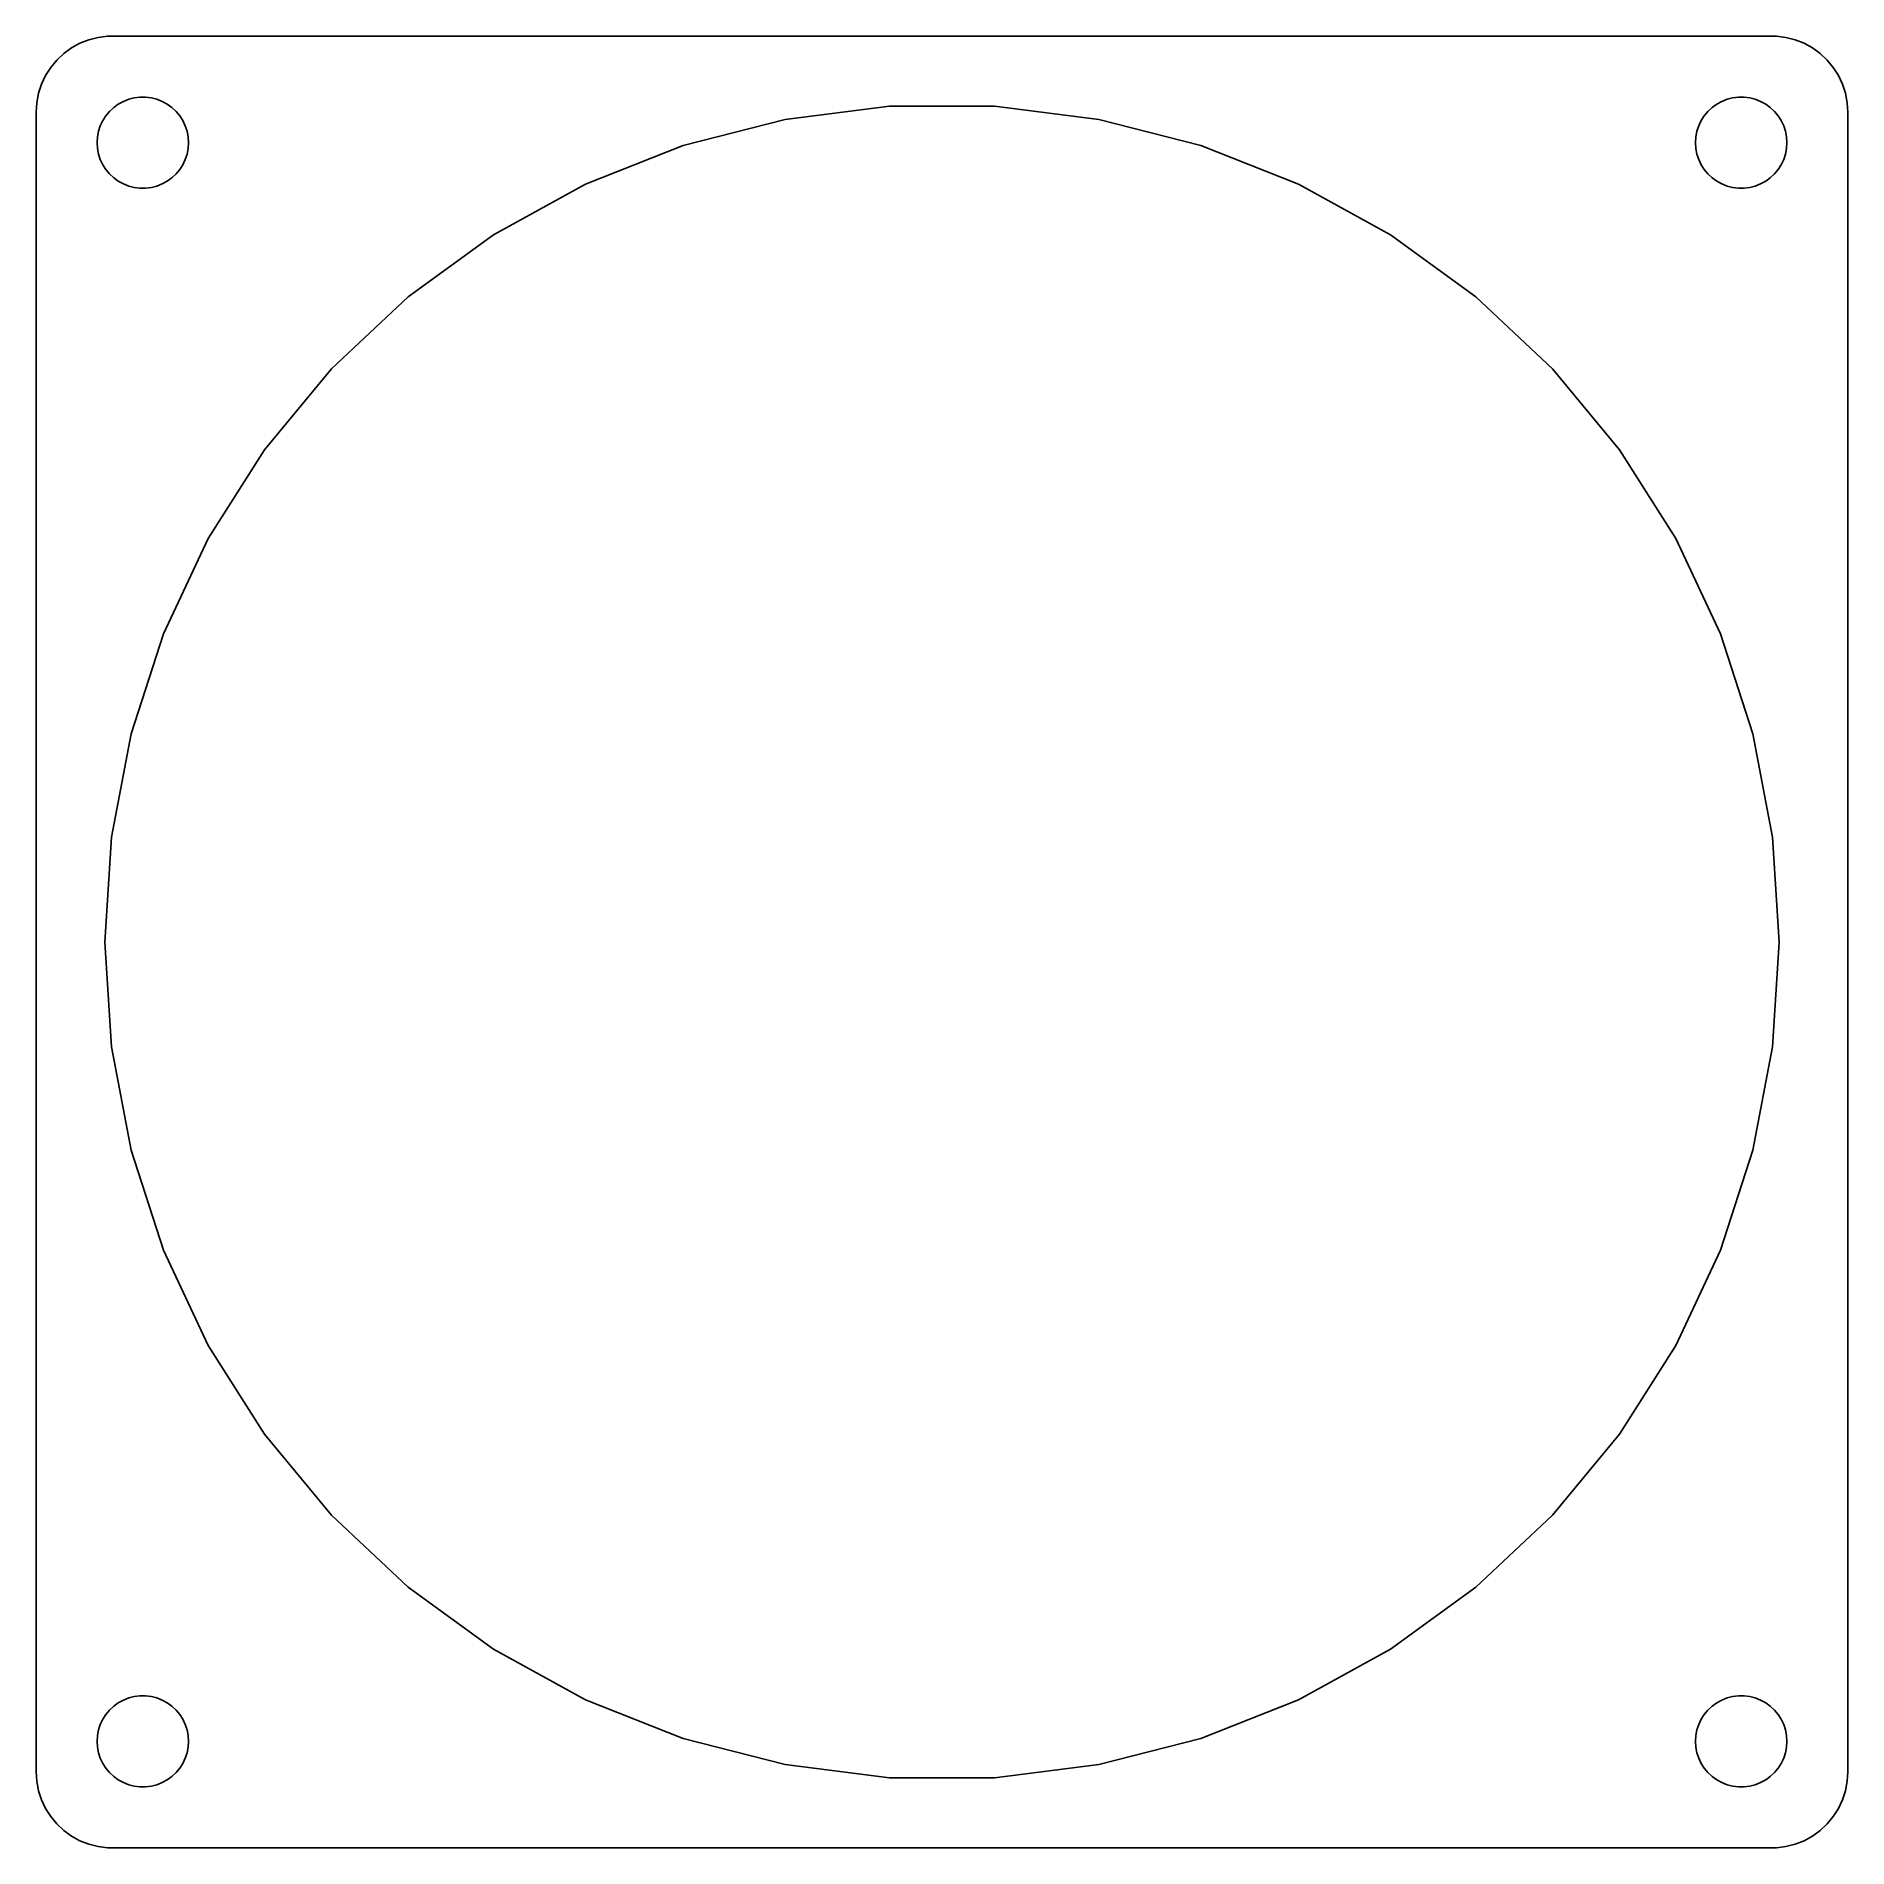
# Model space of a CAD drawing. Header units: metres. Extents: x -60 to 60, y -59 to 59.
import ezdxf

# ---------------------------------------------------------------- set-up
doc = ezdxf.new("R2010")
doc.units = ezdxf.units.M

msp = doc.modelspace()

# ---------------------------------------------------------------- linework, layer by layer
for p, q in [((-57.6871, 58.3526), (-58.1448, 57.9227)), ((-57.1791, 58.7216), (-57.6871, 58.3526)), ((-56.6289, 59.0241), (-57.1791, 58.7216)), ((-56.0451, 59.2553), (-56.6289, 59.0241)), ((-55.4369, 59.4114), (-56.0451, 59.2553)), ((-54.8139, 59.4901), (-55.4369, 59.4114)), ((54.8139, 59.4901), (-54.8139, 59.4901)), ((55.4369, 59.4114), (54.8139, 59.4901)), ((56.0451, 59.2553), (55.4369, 59.4114)), ((56.6289, 59.0241), (56.0451, 59.2553)), ((57.1791, 58.7216), (56.6289, 59.0241)), ((57.6871, 58.3526), (57.1791, 58.7216)), ((58.1448, 57.9227), (57.6871, 58.3526)), ((-58.5451, 57.4389), (-58.8815, 56.9088)), ((-58.1448, 57.9227), (-58.5451, 57.4389)), ((58.5451, 57.4389), (58.1448, 57.9227)), ((58.8815, 56.9088), (58.5451, 57.4389)), ((-59.1489, 56.3406), (-59.3429, 55.7434)), ((-58.8815, 56.9088), (-59.1489, 56.3406)), ((59.1489, 56.3406), (58.8815, 56.9088)), ((59.3429, 55.7434), (59.1489, 56.3406)), ((-59.4606, 55.1267), (-59.5, 54.5)), ((-59.3429, 55.7434), (-59.4606, 55.1267)), ((-54.6869, 54.5536), (-54.4123, 54.8115)), ((-54.4123, 54.8115), (-54.1075, 55.033)), ((-54.1075, 55.033), (-53.7773, 55.2145)), ((-53.7773, 55.2145), (-53.427, 55.3532)), ((-53.427, 55.3532), (-53.0621, 55.4469)), ((-53.0621, 55.4469), (-52.6884, 55.4941)), ((-52.6884, 55.4941), (-52.3116, 55.4941)), ((-52.3116, 55.4941), (-51.9379, 55.4469)), ((-51.9379, 55.4469), (-51.5729, 55.3532)), ((-51.5729, 55.3532), (-51.2227, 55.2145)), ((-51.2227, 55.2145), (-50.8925, 55.033)), ((-50.8925, 55.033), (-50.5877, 54.8115)), ((-50.5877, 54.8115), (-50.3131, 54.5536)), ((-10.306, 54.0258), (-3.4535, 54.8915)), ((-3.4535, 54.8915), (3.4535, 54.8915)), ((3.4535, 54.8915), (10.306, 54.0258)), ((50.3131, 54.5536), (50.5877, 54.8115)), ((50.5877, 54.8115), (50.8925, 55.033)), ((50.8925, 55.033), (51.2227, 55.2145)), ((51.2227, 55.2145), (51.5729, 55.3532)), ((51.5729, 55.3532), (51.9379, 55.4469)), ((51.9379, 55.4469), (52.3116, 55.4941)), ((52.3116, 55.4941), (52.6884, 55.4941)), ((52.6884, 55.4941), (53.0621, 55.4469)), ((53.0621, 55.4469), (53.427, 55.3532)), ((53.427, 55.3532), (53.7773, 55.2145)), ((53.7773, 55.2145), (54.1075, 55.033)), ((54.1075, 55.033), (54.4123, 54.8115)), ((54.4123, 54.8115), (54.6869, 54.5536)), ((59.4606, 55.1267), (59.3429, 55.7434)), ((59.5, 54.5), (59.4606, 55.1267)), ((-59.5, 54.5), (-59.5, -54.5)), ((-55.4057, 53.2461), (-55.2893, 53.6044)), ((-55.2893, 53.6044), (-55.1289, 53.9453)), ((-55.1289, 53.9453), (-54.927, 54.2634)), ((-54.927, 54.2634), (-54.6869, 54.5536)), ((-50.3131, 54.5536), (-50.0729, 54.2634)), ((-50.0729, 54.2634), (-49.8711, 53.9453)), ((-49.8711, 53.9453), (-49.7107, 53.6044)), ((-49.7107, 53.6044), (-49.5942, 53.2461)), ((-16.9959, 52.3081), (-10.306, 54.0258)), ((10.306, 54.0258), (16.9959, 52.3081)), ((49.5942, 53.2461), (49.7107, 53.6044)), ((49.7107, 53.6044), (49.8711, 53.9453)), ((49.8711, 53.9453), (50.0729, 54.2634)), ((50.0729, 54.2634), (50.3131, 54.5536)), ((54.6869, 54.5536), (54.927, 54.2634)), ((54.927, 54.2634), (55.1289, 53.9453)), ((55.1289, 53.9453), (55.2893, 53.6044)), ((55.2893, 53.6044), (55.4057, 53.2461)), ((59.5, -54.5), (59.5, 54.5)), ((-55.5, 52.5), (-55.4763, 52.876)), ((-55.4763, 52.124), (-55.5, 52.5)), ((-55.4763, 52.876), (-55.4057, 53.2461)), ((-49.5942, 53.2461), (-49.5237, 52.876)), ((-49.5237, 52.876), (-49.5, 52.5)), ((-49.5, 52.5), (-49.5237, 52.124)), ((49.5, 52.5), (49.5237, 52.876)), ((49.5237, 52.124), (49.5, 52.5)), ((49.5237, 52.876), (49.5942, 53.2461)), ((55.4057, 53.2461), (55.4763, 52.876)), ((55.4763, 52.876), (55.5, 52.5)), ((55.5, 52.5), (55.4763, 52.124)), ((-55.4057, 51.7539), (-55.4763, 52.124)), ((-55.2893, 51.3956), (-55.4057, 51.7539)), ((-55.1289, 51.0547), (-55.2893, 51.3956)), ((-49.7107, 51.3956), (-49.8711, 51.0547)), ((-49.5942, 51.7539), (-49.7107, 51.3956)), ((-49.5237, 52.124), (-49.5942, 51.7539)), ((-23.4179, 49.7655), (-16.9959, 52.3081)), ((16.9959, 52.3081), (23.4179, 49.7655)), ((49.5942, 51.7539), (49.5237, 52.124)), ((49.7107, 51.3956), (49.5942, 51.7539)), ((49.8711, 51.0547), (49.7107, 51.3956)), ((55.2893, 51.3956), (55.1289, 51.0547)), ((55.4057, 51.7539), (55.2893, 51.3956)), ((55.4763, 52.124), (55.4057, 51.7539)), ((-54.927, 50.7366), (-55.1289, 51.0547)), ((-54.6869, 50.4464), (-54.927, 50.7366)), ((-54.4123, 50.1885), (-54.6869, 50.4464)), ((-54.1075, 49.967), (-54.4123, 50.1885)), ((-50.5877, 50.1885), (-50.8925, 49.967)), ((-50.3131, 50.4464), (-50.5877, 50.1885)), ((-50.0729, 50.7366), (-50.3131, 50.4464)), ((-49.8711, 51.0547), (-50.0729, 50.7366)), ((50.0729, 50.7366), (49.8711, 51.0547)), ((50.3131, 50.4464), (50.0729, 50.7366)), ((50.5877, 50.1885), (50.3131, 50.4464)), ((50.8925, 49.967), (50.5877, 50.1885)), ((54.4123, 50.1885), (54.1075, 49.967)), ((54.6869, 50.4464), (54.4123, 50.1885)), ((54.927, 50.7366), (54.6869, 50.4464)), ((55.1289, 51.0547), (54.927, 50.7366)), ((-53.7773, 49.7855), (-54.1075, 49.967)), ((-53.427, 49.6468), (-53.7773, 49.7855)), ((-53.0621, 49.5531), (-53.427, 49.6468)), ((-52.6884, 49.5059), (-53.0621, 49.5531)), ((-52.3116, 49.5059), (-52.6884, 49.5059)), ((-51.9379, 49.5531), (-52.3116, 49.5059)), ((-51.5729, 49.6468), (-51.9379, 49.5531)), ((-51.2227, 49.7855), (-51.5729, 49.6468)), ((-50.8925, 49.967), (-51.2227, 49.7855)), ((-29.4705, 46.438), (-23.4179, 49.7655)), ((23.4179, 49.7655), (29.4705, 46.438)), ((51.2227, 49.7855), (50.8925, 49.967)), ((51.5729, 49.6468), (51.2227, 49.7855)), ((51.9379, 49.5531), (51.5729, 49.6468)), ((52.3116, 49.5059), (51.9379, 49.5531)), ((52.6884, 49.5059), (52.3116, 49.5059)), ((53.0621, 49.5531), (52.6884, 49.5059)), ((53.427, 49.6468), (53.0621, 49.5531)), ((53.7773, 49.7855), (53.427, 49.6468)), ((54.1075, 49.967), (53.7773, 49.7855)), ((-35.0583, 42.3782), (-29.4705, 46.438)), ((29.4705, 46.438), (35.0583, 42.3782)), ((-40.0933, 37.6501), (-35.0583, 42.3782)), ((35.0583, 42.3782), (40.0933, 37.6501)), ((-44.4959, 32.3282), (-40.0933, 37.6501)), ((40.0933, 37.6501), (44.4959, 32.3282)), ((-48.1969, 26.4964), (-44.4959, 32.3282)), ((44.4959, 32.3282), (48.1969, 26.4964)), ((-51.1377, 20.2468), (-48.1969, 26.4964)), ((48.1969, 26.4964), (51.1377, 20.2468)), ((-53.2721, 13.6779), (-51.1377, 20.2468)), ((51.1377, 20.2468), (53.2721, 13.6779)), ((-54.5663, 6.8933), (-53.2721, 13.6779)), ((53.2721, 13.6779), (54.5663, 6.8933)), ((-55, 0), (-54.5663, 6.8933)), ((54.5663, 6.8933), (55, 0)), ((-54.5663, -6.8933), (-55, 0)), ((55, 0), (54.5663, -6.8933)), ((-53.2721, -13.6779), (-54.5663, -6.8933)), ((54.5663, -6.8933), (53.2721, -13.6779)), ((-51.1377, -20.2468), (-53.2721, -13.6779)), ((53.2721, -13.6779), (51.1377, -20.2468)), ((-48.1969, -26.4964), (-51.1377, -20.2468)), ((51.1377, -20.2468), (48.1969, -26.4964)), ((-44.4959, -32.3282), (-48.1969, -26.4964)), ((48.1969, -26.4964), (44.4959, -32.3282)), ((-40.0933, -37.6501), (-44.4959, -32.3282)), ((44.4959, -32.3282), (40.0933, -37.6501)), ((-35.0583, -42.3782), (-40.0933, -37.6501)), ((40.0933, -37.6501), (35.0583, -42.3782)), ((-29.4705, -46.438), (-35.0583, -42.3782)), ((35.0583, -42.3782), (29.4705, -46.438)), ((-23.4179, -49.7655), (-29.4705, -46.438)), ((29.4705, -46.438), (23.4179, -49.7655)), ((-54.4123, -50.1885), (-54.1075, -49.967)), ((-54.1075, -49.967), (-53.7773, -49.7855)), ((-53.7773, -49.7855), (-53.427, -49.6468)), ((-53.427, -49.6468), (-53.0621, -49.5531)), ((-53.0621, -49.5531), (-52.6884, -49.5059)), ((-52.6884, -49.5059), (-52.3116, -49.5059)), ((-52.3116, -49.5059), (-51.9379, -49.5531)), ((-51.9379, -49.5531), (-51.5729, -49.6468)), ((-51.5729, -49.6468), (-51.2227, -49.7855)), ((-51.2227, -49.7855), (-50.8925, -49.967)), ((-50.8925, -49.967), (-50.5877, -50.1885)), ((-16.9959, -52.3081), (-23.4179, -49.7655)), ((23.4179, -49.7655), (16.9959, -52.3081)), ((50.5877, -50.1885), (50.8925, -49.967)), ((50.8925, -49.967), (51.2227, -49.7855)), ((51.2227, -49.7855), (51.5729, -49.6468)), ((51.5729, -49.6468), (51.9379, -49.5531)), ((51.9379, -49.5531), (52.3116, -49.5059)), ((52.3116, -49.5059), (52.6884, -49.5059)), ((52.6884, -49.5059), (53.0621, -49.5531)), ((53.0621, -49.5531), (53.427, -49.6468)), ((53.427, -49.6468), (53.7773, -49.7855)), ((53.7773, -49.7855), (54.1075, -49.967)), ((54.1075, -49.967), (54.4123, -50.1885)), ((-55.2893, -51.3956), (-55.1289, -51.0547)), ((-55.1289, -51.0547), (-54.927, -50.7366)), ((-54.927, -50.7366), (-54.6869, -50.4464)), ((-54.6869, -50.4464), (-54.4123, -50.1885)), ((-50.5877, -50.1885), (-50.3131, -50.4464)), ((-50.3131, -50.4464), (-50.0729, -50.7366)), ((-50.0729, -50.7366), (-49.8711, -51.0547)), ((-49.8711, -51.0547), (-49.7107, -51.3956)), ((49.7107, -51.3956), (49.8711, -51.0547)), ((49.8711, -51.0547), (50.0729, -50.7366)), ((50.0729, -50.7366), (50.3131, -50.4464)), ((50.3131, -50.4464), (50.5877, -50.1885)), ((54.4123, -50.1885), (54.6869, -50.4464)), ((54.6869, -50.4464), (54.927, -50.7366)), ((54.927, -50.7366), (55.1289, -51.0547)), ((55.1289, -51.0547), (55.2893, -51.3956)), ((-55.5, -52.5), (-55.4763, -52.124)), ((-55.4763, -52.124), (-55.4057, -51.7539)), ((-55.4057, -51.7539), (-55.2893, -51.3956)), ((-49.7107, -51.3956), (-49.5942, -51.7539)), ((-49.5942, -51.7539), (-49.5237, -52.124)), ((-49.5237, -52.124), (-49.5, -52.5)), ((-10.306, -54.0258), (-16.9959, -52.3081)), ((16.9959, -52.3081), (10.306, -54.0258)), ((49.5, -52.5), (49.5237, -52.124)), ((49.5237, -52.124), (49.5942, -51.7539)), ((49.5942, -51.7539), (49.7107, -51.3956)), ((55.2893, -51.3956), (55.4057, -51.7539)), ((55.4057, -51.7539), (55.4763, -52.124)), ((55.4763, -52.124), (55.5, -52.5)), ((-55.4763, -52.876), (-55.5, -52.5)), ((-55.4057, -53.2461), (-55.4763, -52.876)), ((-55.2893, -53.6044), (-55.4057, -53.2461)), ((-49.5942, -53.2461), (-49.7107, -53.6044)), ((-49.5237, -52.876), (-49.5942, -53.2461)), ((-49.5, -52.5), (-49.5237, -52.876)), ((49.5237, -52.876), (49.5, -52.5)), ((49.5942, -53.2461), (49.5237, -52.876)), ((49.7107, -53.6044), (49.5942, -53.2461)), ((55.4057, -53.2461), (55.2893, -53.6044)), ((55.4763, -52.876), (55.4057, -53.2461)), ((55.5, -52.5), (55.4763, -52.876)), ((-59.5, -54.5), (-59.4606, -55.1267)), ((-55.1289, -53.9453), (-55.2893, -53.6044)), ((-54.927, -54.2634), (-55.1289, -53.9453)), ((-54.6869, -54.5536), (-54.927, -54.2634)), ((-54.4123, -54.8115), (-54.6869, -54.5536)), ((-50.3131, -54.5536), (-50.5877, -54.8115)), ((-50.0729, -54.2634), (-50.3131, -54.5536)), ((-49.8711, -53.9453), (-50.0729, -54.2634)), ((-49.7107, -53.6044), (-49.8711, -53.9453)), ((-3.4535, -54.8915), (-10.306, -54.0258)), ((10.306, -54.0258), (3.4535, -54.8915)), ((49.8711, -53.9453), (49.7107, -53.6044)), ((50.0729, -54.2634), (49.8711, -53.9453)), ((50.3131, -54.5536), (50.0729, -54.2634)), ((50.5877, -54.8115), (50.3131, -54.5536)), ((54.6869, -54.5536), (54.4123, -54.8115)), ((54.927, -54.2634), (54.6869, -54.5536)), ((55.1289, -53.9453), (54.927, -54.2634)), ((55.2893, -53.6044), (55.1289, -53.9453)), ((59.4606, -55.1267), (59.5, -54.5)), ((-59.4606, -55.1267), (-59.3429, -55.7434)), ((-59.3429, -55.7434), (-59.1489, -56.3406)), ((-54.1075, -55.033), (-54.4123, -54.8115)), ((-53.7773, -55.2145), (-54.1075, -55.033)), ((-53.427, -55.3532), (-53.7773, -55.2145)), ((-53.0621, -55.4469), (-53.427, -55.3532)), ((-52.6884, -55.4941), (-53.0621, -55.4469)), ((-52.3116, -55.4941), (-52.6884, -55.4941)), ((-51.9379, -55.4469), (-52.3116, -55.4941)), ((-51.5729, -55.3532), (-51.9379, -55.4469)), ((-51.2227, -55.2145), (-51.5729, -55.3532)), ((-50.8925, -55.033), (-51.2227, -55.2145)), ((-50.5877, -54.8115), (-50.8925, -55.033)), ((3.4535, -54.8915), (-3.4535, -54.8915)), ((50.8925, -55.033), (50.5877, -54.8115)), ((51.2227, -55.2145), (50.8925, -55.033)), ((51.5729, -55.3532), (51.2227, -55.2145)), ((51.9379, -55.4469), (51.5729, -55.3532)), ((52.3116, -55.4941), (51.9379, -55.4469)), ((52.6884, -55.4941), (52.3116, -55.4941)), ((53.0621, -55.4469), (52.6884, -55.4941)), ((53.427, -55.3532), (53.0621, -55.4469)), ((53.7773, -55.2145), (53.427, -55.3532)), ((54.1075, -55.033), (53.7773, -55.2145)), ((54.4123, -54.8115), (54.1075, -55.033)), ((59.1489, -56.3406), (59.3429, -55.7434)), ((59.3429, -55.7434), (59.4606, -55.1267)), ((-59.1489, -56.3406), (-58.8815, -56.9088)), ((-58.8815, -56.9088), (-58.5451, -57.4389)), ((58.5451, -57.4389), (58.8815, -56.9088)), ((58.8815, -56.9088), (59.1489, -56.3406)), ((-58.5451, -57.4389), (-58.1448, -57.9227)), ((-58.1448, -57.9227), (-57.6871, -58.3526)), ((57.6871, -58.3526), (58.1448, -57.9227)), ((58.1448, -57.9227), (58.5451, -57.4389)), ((-57.6871, -58.3526), (-57.1791, -58.7216)), ((-57.1791, -58.7216), (-56.6289, -59.0241)), ((-56.6289, -59.0241), (-56.0451, -59.2553)), ((-56.0451, -59.2553), (-55.4369, -59.4114)), ((-55.4369, -59.4114), (-54.8139, -59.4901)), ((-54.8139, -59.4901), (54.8139, -59.4901)), ((54.8139, -59.4901), (55.4369, -59.4114)), ((55.4369, -59.4114), (56.0451, -59.2553)), ((56.0451, -59.2553), (56.6289, -59.0241)), ((56.6289, -59.0241), (57.1791, -58.7216)), ((57.1791, -58.7216), (57.6871, -58.3526))]:
    msp.add_line(p, q)

doc.saveas('drawing.dxf')
